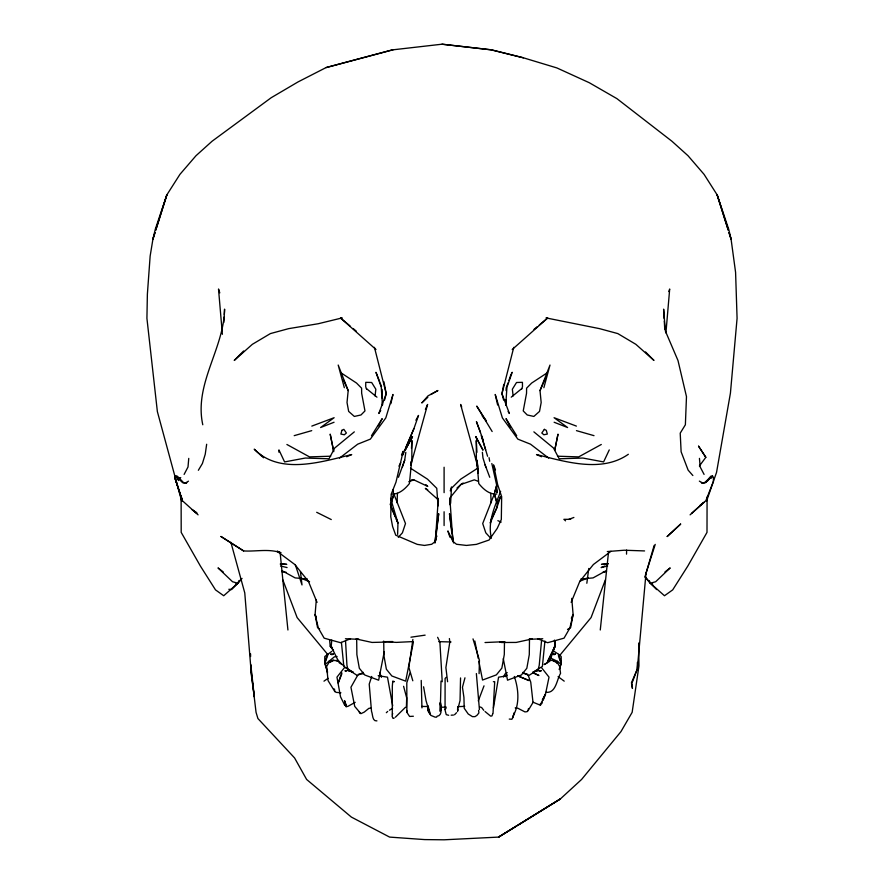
<?xml version="1.0" encoding="UTF-8"?>
<svg xmlns="http://www.w3.org/2000/svg" width="884" height="884" viewBox="0 0 884 884"><rect width="100%" height="100%" fill="white"/><g stroke="black" fill="none" stroke-linecap="round" stroke-linejoin="round"><path stroke-width="1.33" d="M444.099 492.642L444.099 467.238M707.078 497.04L707.001 532.389L687.796 566.069L672.702 589.871L664.481 595.75L650.37 583.23L645.298 577.451M421.944 707.896L421.226 680.426M392.176 716.791L392.176 716.173M355.202 702.327L347.788 706.426L346.185 706.471M449.768 504.687L449.857 498.399L452.807 540.135M504.466 642.591L504.3 654.503L501.847 668.127L496.377 674.868L482.542 680.05L478.819 661.199M529.505 638.767L529.284 654.646L526.831 668.271L521.361 675.011L507.526 680.194L503.272 658.657M278.891 452.177L278.935 449.901L284.593 461.923L305.312 458.045L329.014 458.796L334.693 448.033L354.329 431.867M345.534 640.867L346.937 665.309L347.998 669.497L357.346 675.531L363.379 672.37M493.029 713.2L494.697 681.697L493.36 681.708M637.397 662.403L637.265 669.221L631.949 683.221L632.447 688.448L631.585 684.083M479.095 673.63L479.426 660.282L473.006 638.889M392.286 715.631L392.319 686.227L392.75 681.332L394.098 681.442M397.623 534.4L397.955 523.063L390.131 504.101M626.524 554.146L626.634 550.08M505.659 405.016L505.814 399.767M506.09 390.595L506.167 387.977L508.046 382.916M406.386 707.311L406.695 697.907L403.59 686.293M446.177 677.332L445.105 678.525L445.05 709.985L446.232 714.626L448.674 715.289M406.894 712.128L406.795 682.868L409.977 673.011M412.883 639.441L408.861 667.387L412.806 680.779M397.093 502.797L397.435 493.316M450.608 503.405L451.437 488.299L460.73 479.139L477.692 468.2M223.829 322.472L224.127 317.146M224.282 314.472L224.58 309.146C223.961 348.97 193.861 383.844 202.779 424.762M411.469 448.387L411.911 440.519L411.833 459.006L409.436 483.559C404.916 489.062 399.115 494.51 391.479 494.068M435.215 542.798L438.342 498.399L438.387 502.167M505.758 404.905L506.952 387.181L512.223 372.308L511.438 373.103M331.732 640.082L331.213 646.502L339.257 662.812L343.942 665.707M316.317 599.695L315.091 614.49L317.566 627.629L319.654 628.844M188.756 458.387L188.005 466.984L184.115 474.41M665.928 332.925L669.685 289.002L668.834 291.565M655.232 544.389L646.016 573.152L637.265 669.221L631.364 683M541.505 641.121L539.229 665.309L538.168 669.497L528.82 675.531L522.787 672.37M555.174 640.723L554.666 646.094L552.931 650.922M344.329 387.7L338.196 365.048L348.186 390.595L347.025 402.54L348.661 411.403L354.34 416.441L360.981 414.972L364.97 410.938L361.655 393.269L361.6 388.187L356.539 383.059L341.058 372.871M544.931 641.066L542.389 666.437L532.997 672.271M600.269 629.994L608.435 552.986M555.218 640.646L554.666 646.094L555.395 640.679M405.833 452.288L404.684 460.188L398.452 477.283M375.059 395.977L375.844 389.236L371.667 382.496L365.755 382.33L365.711 386.816L366.672 389.336M528.51 708.504L528.234 709.642M435.702 538.831L438.707 513.737L434.751 542.831M586.832 583.263L588.755 568.478M206.657 444.254L205.232 454.277L202.414 463.492L198.359 470.288M493.438 707.929L498.565 677.188L506.532 675.895M410.695 464.023L411.137 461.349M435.105 541.715L436.685 535.792L435.679 540.787M558.434 656.038L558.721 654.381L554.158 651.364M427.867 709.951L428.287 708.736M503.769 384.407L501.968 393.712L503.615 400.043M384.231 651.917L378.639 680.194L364.805 675.011L359.335 668.271L356.882 654.646L356.672 638.767M413.392 642.104L405.679 681.155L391.844 675.973L386.374 669.232L383.921 655.608L383.722 641.055M554.721 450.42L558.003 434.121L554.843 449.624M527.969 710.493L527.151 711.664L524.974 711.907L517.869 708.261L515.206 707.885M435.193 541.549L431.69 544.268L424.486 545.428L417.27 544.378L395.745 535.185L392.606 526.577L390.761 516.775L391.203 494.222L395.977 482.189L403.214 451.238L401.491 454.895M390.861 403.69L392.982 394.463L385.811 417.9L370.33 439.138L357.677 444.188L339.522 458.111M513.77 347.324L501.968 393.712L509.372 413.469L508.112 411.524M458.155 707.841L460.045 700.548L460.553 677.94M384.584 400.043L386.22 393.712L383.91 381.744M464.962 677.807L462.454 687.277L463.934 697.454L464.222 708.261L468.222 713.996L472.432 716.637L474.995 716.637L476.951 715.355L478.907 712.946L478.598 710.382M543.87 387.7L550.003 365.048L540.014 390.595L541.174 402.54L539.527 411.403L533.848 416.441L527.218 414.972L523.229 410.938L526.544 393.269L526.599 388.187L531.649 383.059L547.141 372.871M391.325 503.084L393.844 493.935L405.491 523.538L402.408 532.82L398.308 537.306M410.751 465.382L427.602 404.452L425.392 409.425M392.419 714.382L392.673 713.532M509.261 719.068L511.891 719.267L512.886 717.145M644.911 576.954L646.016 573.152M645.861 573.882L654.171 545.373M391.082 503.129L393.844 493.935M450.287 490.874L451.492 486.929M154.965 232.647L152.91 239.232L150.147 256.073L147.374 294.195L146.921 318.328L157.374 411.613L181.684 501.228M155.783 230.017L166.833 194.9L179.938 174.358L195.983 155.728L212.083 141.23L271.233 97.693L298.052 81.914L326.074 67.582L392.198 49.902L442 44.2L490.819 49.758L523.427 57.814L556.898 67.935L589.319 82.742L616.921 98.643L671.917 141.23L688.017 155.728L704.062 174.347L717.167 194.9L728.714 229.265L731.09 239.232L735.587 272.36L737.079 318.328L730.427 393.126L716.559 472.332L706.515 501.228M154.954 232.713L152.91 239.232L155.286 229.265L166.833 194.9L155.772 230.105M512.665 717.952L514.322 712.758L512.996 716.526M371.733 676.448L369.214 684.128L371.512 711.255C372.86 714.427 372.131 721.554 376.927 720.891M403.69 452.63L402.618 455.138L413.878 428.751L418.53 415.425L415.889 420.265M556.787 663.42L557.472 661.342L550.356 657.928M445.072 709.498L446.011 708.283M402.364 467.095L404.684 460.188M508.941 380.429L511.018 374.33M341.788 672.757L338.185 683.056L341.832 673.884M335.135 691.067L334.903 691.741L336.395 692.393L340.904 692.78M543.262 700.018L545.516 694.017L549.019 677.144L541.583 667.718M521.527 389.336L522.477 386.816L522.433 382.33L516.532 382.496L512.355 389.236L513.14 395.977M605.363 579.904L591.076 617.573L559.329 655.906M478.277 700.913L484.023 685.84M497.117 503.129L494.355 493.935L482.708 523.538L485.791 532.82L490.708 538.201M513.471 715.333C519.858 703.41 518.521 688.846 514.322 676.448M228.823 589.274L231.553 589.584L237.829 583.23L238.846 580.733M571.141 602.38L579.782 581.396L593.385 564.511L610.966 551.318M405.833 447.602L413.878 428.751M500.642 491.338C495.051 506.09 487.294 522.002 491.427 538.036M540.014 390.595L546.047 377.059M533.019 702.205L540.444 705.233L545.516 694.017L542.312 699.896M609.264 449.901L603.606 461.923L582.888 458.045L559.185 458.796L553.506 448.033L533.87 431.867M571.329 618.225L573.108 614.49L571.76 598.346M548.025 660.514L554.953 646.536L554.434 640.093M503.493 677.034L505.04 673.917L507.25 672.658M378.44 425.878L382.186 418.651L371.49 435.735M398.916 466.199L400.761 462.697M412.485 436.608L405.292 449.989L412.485 436.608L411.226 438.917M357.567 675.464L350.937 687.244L354.727 706.404L360.882 713.675L364.241 712.106L368.871 708.349L370.716 708.095M528.068 710.714L533.019 702.46L530.743 682.116L528.19 675.409M456.509 712.703L454.542 714.769M711.067 478.277L712.515 475.979L710.858 476.2L706.426 481.25L710.714 477.515L703.531 483.382M380.717 410.552L378.827 413.469L386.22 393.712L374.429 347.324M699.399 465.99L705.83 457.315L698.559 446.199L705.83 457.315M181.121 497.04L181.198 532.389L200.403 566.069L215.497 589.871L223.718 595.75L237.829 583.23L241.222 578.909M545.936 692.283C556.08 693.586 556.721 679.487 560.555 673.387L559.649 666.492L557.263 662.481L553.262 660.304L549.726 660.403M450.011 497.78L460.984 484.443L463.139 483.029M235.42 584.136L237.829 583.23L242.05 578.412M392.64 708.194L392.109 708.614M457.581 711.609L457.912 706.515M243.63 350.97L234.238 360.44L252.349 344.318L270.393 333.588L288.637 328.649L318.306 323.721L342.163 317.909L340.594 318.063L375.987 349.534M386.33 712.703L387.678 711.432M427.834 397.303L421.779 402.949L428.033 395.855L437.923 390.518L430.862 394.485M405.436 707.299L395.391 717.222M512.201 349.534L547.605 318.063L546.036 317.909L599.562 328.649L617.806 333.588L635.85 344.318L653.961 360.44L645.508 351.92M691.465 513.46L705.863 500.675L713.41 481.448L713.399 477.537L712.515 475.979L705.52 482.73L701.377 482.73L703.299 483.36L699.354 481.117M457.017 487.979L460.984 484.443L474.299 479.857L478.111 481.261M505.35 676.636L507.228 675M690.095 514.853L703.918 502.355L699.719 505.615M337.069 656.469L334.351 656.856L325.389 664.216L327.555 673.022M533.991 329.412L537.129 326.793M539.229 325.047L547.605 318.063M511.228 397.17L521.792 388.573M664.967 571.937L670.183 567.915L655.663 581.738L650.37 583.23L645.276 576.755M705.973 481.935L708.161 480.332M323.975 681.155L328.052 678.337M331.809 651.364L324.782 656.503L324.715 663.497L327.544 671.829M628.347 454.277C601.562 473.039 565.594 461.713 536.5 454.553L541.505 456.741M516.068 826.297L498.587 837.093L444.099 839.8L424.696 839.59L389.612 837.093L351.379 817.092L306.615 779.456L294.582 757.942L257.918 718.537L256.051 712.338L250.934 669.221L244.769 592.921L230.89 542.323M518.4 824.849L560.368 798.937L581.584 779.456L620.944 731.632L632.148 712.338L638.955 665.928L638.701 643.011M188.469 481.161L184.867 483.36L186.8 482.741L182.679 482.73L175.684 475.979L174.8 477.548L182.336 500.675L198.093 514.853M389.435 710.206L390.22 709.741M567.506 629.452L570.622 627.629L573.108 614.49L569.826 628.126L564.047 638.16L547.649 642.701L537.671 638.767M392.043 708.659L390.507 709.543M601.297 444.486L578.7 456.884L557.495 456.21M606.336 570.611L593.053 577.904L580.887 578.976M338.439 660.934L333.025 660.237L329.025 662.414L326.638 666.437L328.063 680.636L334.649 691.288M451.149 715.189L453.459 715.057M346.694 456.741L351.699 454.553C320.969 462.045 279.631 475.139 254.216 449.171L262.15 456.509M393.502 718.25L394.231 718.018M604.877 566.003L601.12 567.572L607.628 566.003M579.849 581.208L588.368 577.793M350.528 638.767L340.55 642.701L324.152 638.16L318.373 628.126L315.091 614.49L316.273 616.977M336.561 660.348L335.997 660.569L338.638 661.11M334.053 422.254L320.594 427.536L334.13 417.712L311.809 426.099M177.85 478.741L180.745 477.603M568.677 519.461L573.882 517.449M408.817 481.725L413.889 479.857L427.757 486.421L425.911 484.642M332.848 661.044L329.025 662.414L328.815 661.276M552.157 660.657L553.262 660.304M294.195 435.657L311.732 430.641M326.074 67.582L393.181 49.758M602.954 572.213L606.534 571.583M457.79 706.681L464.697 706.338M410.949 637.198L425.127 635.143M347.644 670.381L352.705 672.017L347.644 670.381L344.882 670.79L346.108 671.442M608.236 563.649L601.44 564.368L607.971 564.058M358.219 674.293L363.523 673.741M347.014 667.619L344.384 667.718L336.959 677.144L340.528 696.802L344.694 705.167L346.241 705.078L344.528 700.669L346.185 706.869M607.319 551.561L624.259 550.224L644.58 550.931M440.829 707.222L446.276 707.156M529.417 639.077L532.168 638.944L516.19 642.436L501.283 642.491M421.79 706.426L428.353 706.559M412.784 641.596L396.397 642.392L383.302 641.673L392.728 641.552M529.162 639.32L542.776 638.745M499.582 641.894L504.886 641.673L485.018 642.535M413.369 716.239L409.601 716.46L407.038 712.592M330.704 456.21L309.499 456.884L286.902 444.486M540.378 703.432L541.914 703.542L541.837 702.183M385.612 642.093L372.009 642.436L356.031 638.944L358.782 639.077M411.358 479.879L413.889 479.857M438.729 641.651L451.017 641.972M457.437 709.189L458.199 710.106M243.619 550.931L220.989 536.5L243.619 550.931C256.117 551.715 268.802 548.467 281.002 552.809L277.344 551.141M345.423 638.745L356.307 639.209M280.228 564.058L286.759 564.368L281.311 563.793M307.312 578.976L295.146 577.904L281.863 570.611M442 44.2L491.802 49.913L523.427 57.814M496.72 494.068C489.073 494.51 483.283 489.062 478.763 483.559L476.83 460.012L478.332 473.393L476.365 459.006L476.277 440.519L476.951 452.321M378.186 675.685L387.49 677.188L392.695 705.775M281.664 571.583L286.438 572.423M570.666 519.328L563.881 519.328L565.561 520.853M522.532 673.254L527.77 674.293M280.571 566.003L287.079 567.572M237.829 583.23L232.536 581.738L218.017 567.915L223.232 571.937M576.456 430.641L594.004 435.657M333.025 660.237L334.13 660.591M553.439 661.11L557.263 662.481L557.472 661.342L560.898 664.282L559.274 669.508L561.252 663.497L561.185 656.503L558.721 654.381L561.252 663.497L558.909 657.287M576.39 426.099L554.069 417.712L567.605 427.536L554.135 422.254M649.353 580.733L650.37 583.23L652.779 584.136M301.046 578.28L309.566 581.694M392.75 681.332L394.087 681.873M518.101 676.039L529.063 680.558L517.637 675.796M479.89 706.913L481.658 707.565L483.758 710.305M497.858 520.676L501.184 522.101M533.892 673.221L538.909 675.509L532.776 672.547M316.693 512.3L331.268 519.56M558.091 676.647L564.224 681.155M342.02 664.403L338.141 660.359M427.701 489.769L425.348 488.388L438.177 499.725M353.224 672.271L343.832 666.437L341.423 642.403M196.812 512.643L192.204 509.77L196.734 513.46M334.086 688.956L334.716 689.354M410.507 468.2L427.469 479.139L436.762 488.299L438.033 505.935M332.439 647.674L330.207 646.193L329.588 639.828M277.222 551.406L294.814 564.511L308.417 581.396L317.058 602.38M548.677 458.111L530.522 444.188L517.858 439.138L502.388 417.9L495.217 394.463L497.637 405.005M332.174 647.751L330.207 646.193L333.511 650.502M366.407 388.573L376.96 397.17M340.594 318.063L350.02 325.92M353.158 328.539L356.296 331.157M485.029 711.51L490.598 716.095L491.935 715.974L492.764 713.808M259.852 454.277L263.587 457.768M650.37 583.23L656.646 589.584M183.894 482.94L177.33 476.2L175.684 475.979L178.59 480.564M328.074 654.889L297.123 617.573L282.836 579.904L280.25 553.848M692.857 475.526L688.139 470.144L681.122 451.779L680.216 433.149L685.376 424.784L686.481 396.64L677.995 360.539L665.354 330.981L663.619 309.146L664.149 318.472M482.233 415.911L486.277 420.928L476.741 406.099L492.156 431.525M704.084 474.41L700.183 466.984L699.443 458.387M392.529 717.653L392.949 718.217M429.978 714.338L427.922 710.769L427.922 705.609L430.696 715.322L435.083 717.134L436.641 717.134L436.983 716.305C443.403 715.443 440.398 706.471 440.387 702.658L440.265 711.465L441.017 681.045M359.987 713.322L359.213 712.007M516.709 435.735L506.013 418.651L510.377 427.082M475.714 436.608L482.907 449.989L475.714 436.608L476.973 438.917M437.624 637.298L439.878 642.016L442.232 681.73M461.702 406.938L460.597 404.452L477.813 466.708M343.246 379.523L348.186 390.595M395.225 516.742L391.391 507.891L390.75 503.206M396.319 519.262L397.955 523.063L390.584 498.256M392.883 490.841L393.446 492.255L392.794 489.902M483.239 440.177L476.421 421.657L480.476 432.398M379.556 672.393L381.468 677.321M485.051 464.785L489.747 477.283M494.046 466.067L495.482 469.912M380.142 382.916L381.557 386.706M406.651 710.438L407.093 711.675M379.678 381.645L375.976 372.308L381.247 387.181L382.441 404.905M487.581 456.266L481.338 435.58L485.636 449.801M485.835 467.095L482.973 457.934L482.366 452.288M449.923 537.207L447.856 530.93L452.995 541.549L456.509 544.268L466.443 545.428L476.377 544.378L489.062 540.025L497.206 528.422L501.316 519.527L501.67 496.686L497.615 484.454L493.57 464.774M295.267 564.622L302.008 584.943L300.438 571.705M219.785 292.858L218.514 289.002L222.381 334.296M440.718 708.493L441.05 710.062M728.228 230.105L717.167 194.9L728.217 230.017M729.046 232.713L731.09 239.232L729.046 232.658M494.355 493.935L496.874 503.084M491.824 463.514L496.697 485.217L497.095 492.775L496.41 489.217M429.547 712.703L426.011 700.548L423.591 686.78M333.622 450.917L330.196 434.121L333.732 451.68M474.83 640.999L478.288 658.503M489.051 457.658L489.681 461.249M477.283 462.686L477.725 465.36M453.58 542.964L449.481 513.737L451.868 533.549M449.381 638.557L449.812 642.016L445.89 667.597L447.591 681.73M344.572 704.194L344.694 705.167M452.188 536.19L452.663 540.157M282.836 579.904L287.93 629.994M476.365 673.553L479.415 709.52M440.895 709.443L440.387 702.658L440.862 708.946M664.293 321.135L664.746 329.124M540.444 705.233L540.422 704.305M490.764 493.316L491.106 502.797M181.54 497.128L181.64 499.858M382.065 389.28L382.341 398.463M382.463 402.397L382.54 405.016M250.857 665.133L254.316 696.89L250.868 671.398L250.747 664.658M250.559 653.851L250.603 656.547M444.099 511.759L444.099 525.56M497.449 503.206L496.797 507.891L490.244 523.063L491.614 518.311L496.797 507.891L500.609 496.532L497.449 503.206M327.235 654.381L324.715 663.497L327.522 656.038L327.235 654.381M496.697 485.217L494.753 492.255L496.697 485.217M341.909 430.331L340.87 434.066L344.351 434.773L346.384 432.994L343.854 429.359L341.909 430.331M554.953 646.536L549.737 661.32L544.146 664.569L546.909 663.044L554.953 646.536M544.345 429.359L541.815 432.994L543.848 434.773L547.329 434.066L546.29 430.331L544.345 429.359M680.625 524.09L667.21 536.5L680.625 524.09M560.368 798.937L498.587 837.093L560.368 798.937M541.096 670.79L539.87 671.442L538.334 670.381L533.273 672.017L538.334 670.381L541.096 670.79M555.417 654.094L554.069 654.712L552.577 654.083L555.417 654.094M333.39 654.083L331.887 654.712L330.55 654.094L333.39 654.083M182.336 500.675L174.8 477.548L182.336 500.675"/></g></svg>
